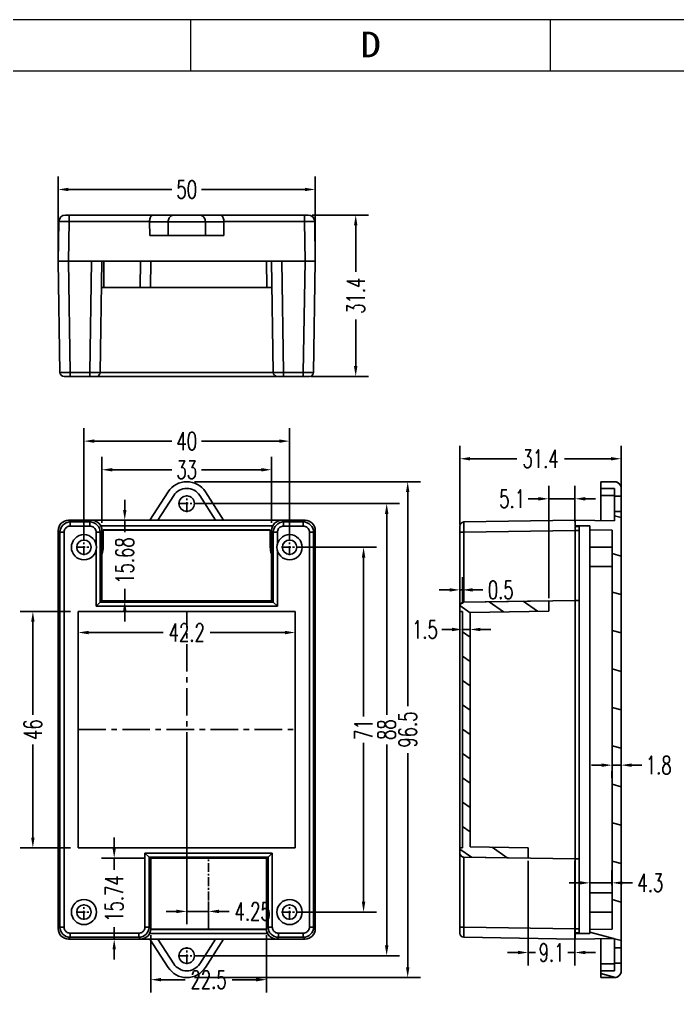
# Model space of a CAD drawing. Header units: millimetres. Extents: x 938 to 1358, y 428 to 725.
# Drawn here: x 1045 to 1173, y 535.8 to 725.2 of the extents above; entities that cross this region are included whole.
import ezdxf
from ezdxf.enums import TextEntityAlignment as Align

# ---------------------------------------------------------------- set-up
doc = ezdxf.new("R2010")
doc.units = ezdxf.units.MM
doc.linetypes.add('CENTER', pattern=[2, 1.25, -0.25, 0.25, -0.25])
doc.layers.add('1', color=7, linetype='Continuous')
doc.layers.add('dim', color=82, linetype='Continuous', lineweight=9)
doc.styles.add('romans', font='romans.shx', dxfattribs={"width": 0.67, "bigfont": 'fangsong.shx'})
doc.styles.add('TEXTSTYLE_0', font='txt', dxfattribs={"width": 0.8})
doc.dimstyles.new('MSTD', dxfattribs={"dimtxt": 3.5, "dimasz": 2, "dimexe": 2.5, "dimexo": 1.5, "dimgap": 1, "dimtad": 0, "dimdsep": 46, "dimtxsty": 'romans', "dimcen": 0, "dimclrd": 5, "dimclre": 5, "dimclrt": 3, "dimadec": 1, "dimazin": 0, "dimtfac": 0.5, "dimtmove": 0, "dimatfit": 3, "dimfxl": 1, "dimarcsym": 0})

# ---------------------------------------------------------------- blocks, each defined once
blk = doc.blocks.new('*D30')
at = {"color": 5, "lineweight": -2}
for p, q in [((1052.49, 679.63), (1052.49, 694.61)), ((1102.49, 679.63), (1102.49, 694.61)), ((1054.49, 692.11), (1074.6, 692.11)), ((1100.49, 692.11), (1080.39, 692.11))]:
    blk.add_line(p, q, dxfattribs=at)
at = {"color": 5}
for points in [[(1054.49, 692.44), (1054.49, 691.78), (1052.49, 692.11)], [(1100.49, 692.44), (1100.49, 691.78), (1102.49, 692.11)]]:
    blk.add_solid(points, dxfattribs=at)
at = {"layer": 'Defpoints', "color": 0}
for p in [(1102.49, 692.11), (1052.49, 678.13), (1102.49, 678.13)]:
    blk.add_point(p, dxfattribs=at)
at = {"color": 3, "insert": (1077.49, 692.11), "char_height": 3.5, "attachment_point": 5, "style": 'romans'}
blk.add_mtext('50', dxfattribs=at)
blk = doc.blocks.new('*D31')
at = {"color": 5, "lineweight": -2}
for p, q in [((1101.88, 687.13), (1112.86, 687.13)), ((1110.36, 685.13), (1110.36, 676.05)), ((1110.36, 657.73), (1110.36, 666.8)), ((1101.66, 655.73), (1112.86, 655.73))]:
    blk.add_line(p, q, dxfattribs=at)
at = {"color": 5}
for points in [[(1110.02, 685.13), (1110.69, 685.13), (1110.36, 687.13)], [(1110.02, 657.73), (1110.69, 657.73), (1110.36, 655.73)]]:
    blk.add_solid(points, dxfattribs=at)
at = {"layer": 'Defpoints', "color": 0}
for p in [(1100.38, 687.13), (1100.16, 655.73), (1110.36, 655.73)]:
    blk.add_point(p, dxfattribs=at)
at = {"color": 3, "insert": (1110.36, 671.43), "char_height": 3.5, "attachment_point": 5, "rotation": 90, "style": 'romans'}
blk.add_mtext('31.4', dxfattribs=at)
blk = doc.blocks.new('*D35')
at = {"color": 5, "lineweight": -2}
for p, q in [((1078.99, 630.98), (1118.88, 630.98)), ((1116.38, 628.98), (1116.38, 589.88)), ((1116.38, 544.98), (1116.38, 584.08)), ((1078.99, 542.98), (1118.88, 542.98))]:
    blk.add_line(p, q, dxfattribs=at)
at = {"color": 5}
for points in [[(1116.05, 628.98), (1116.72, 628.98), (1116.38, 630.98)], [(1116.05, 544.98), (1116.72, 544.98), (1116.38, 542.98)]]:
    blk.add_solid(points, dxfattribs=at)
at = {"layer": 'Defpoints', "color": 0}
for p in [(1077.49, 630.98), (1077.49, 542.98), (1116.38, 542.98)]:
    blk.add_point(p, dxfattribs=at)
at = {"color": 3, "insert": (1116.38, 586.98), "char_height": 3.5, "attachment_point": 5, "rotation": 90, "style": 'romans'}
blk.add_mtext('88', dxfattribs=at)
blk = doc.blocks.new('*D36')
at = {"color": 5, "lineweight": -2}
for p, q in [((1098.99, 622.48), (1114.39, 622.48)), ((1111.89, 620.48), (1111.89, 589.54)), ((1111.89, 553.48), (1111.89, 584.42)), ((1098.99, 551.48), (1114.39, 551.48))]:
    blk.add_line(p, q, dxfattribs=at)
at = {"color": 5}
for points in [[(1111.55, 620.48), (1112.22, 620.48), (1111.89, 622.48)], [(1111.55, 553.48), (1112.22, 553.48), (1111.89, 551.48)]]:
    blk.add_solid(points, dxfattribs=at)
at = {"layer": 'Defpoints', "color": 0}
for p in [(1097.49, 622.48), (1097.49, 551.48), (1111.89, 551.48)]:
    blk.add_point(p, dxfattribs=at)
at = {"color": 3, "insert": (1111.89, 586.98), "char_height": 3.5, "attachment_point": 5, "rotation": 90, "style": 'romans'}
blk.add_mtext('71', dxfattribs=at)
blk = doc.blocks.new('*D37')
at = {"color": 5, "lineweight": -2}
for p, q in [((1057.49, 623.98), (1057.49, 645.63)), ((1097.49, 623.98), (1097.49, 645.63)), ((1059.49, 643.13), (1074.6, 643.13)), ((1095.49, 643.13), (1080.39, 643.13))]:
    blk.add_line(p, q, dxfattribs=at)
at = {"color": 5}
for points in [[(1059.49, 643.46), (1059.49, 642.8), (1057.49, 643.13)], [(1095.49, 643.46), (1095.49, 642.8), (1097.49, 643.13)]]:
    blk.add_solid(points, dxfattribs=at)
at = {"layer": 'Defpoints', "color": 0}
for p in [(1097.49, 643.13), (1057.49, 622.48), (1097.49, 622.48)]:
    blk.add_point(p, dxfattribs=at)
at = {"color": 3, "insert": (1077.49, 643.13), "char_height": 3.5, "attachment_point": 5, "style": 'romans'}
blk.add_mtext('40', dxfattribs=at)
blk = doc.blocks.new('*D38')
at = {"color": 5, "lineweight": -2}
for p, q in [((1060.99, 627.23), (1060.99, 640.06)), ((1093.99, 627.23), (1093.99, 640.06)), ((1062.99, 637.56), (1074.6, 637.56)), ((1091.99, 637.56), (1080.39, 637.56))]:
    blk.add_line(p, q, dxfattribs=at)
at = {"color": 5}
for points in [[(1062.99, 637.89), (1062.99, 637.22), (1060.99, 637.56)], [(1091.99, 637.89), (1091.99, 637.22), (1093.99, 637.56)]]:
    blk.add_solid(points, dxfattribs=at)
at = {"layer": 'Defpoints', "color": 0}
for p in [(1093.99, 637.56), (1060.99, 625.73), (1093.99, 625.73)]:
    blk.add_point(p, dxfattribs=at)
at = {"color": 3, "insert": (1077.49, 637.56), "char_height": 3.5, "attachment_point": 5, "style": 'romans'}
blk.add_mtext('33', dxfattribs=at)
blk = doc.blocks.new('*D39')
at = {"color": 5, "lineweight": -2}
for p, q in [((1065.43, 629.73), (1065.43, 631.73)), ((1062.84, 627.73), (1067.93, 627.73)), ((1065.43, 627.73), (1065.43, 625.41)), ((1065.43, 612.05), (1065.43, 614.37)), ((1062.84, 612.05), (1067.93, 612.05)), ((1065.43, 610.05), (1065.43, 608.05))]:
    blk.add_line(p, q, dxfattribs=at)
at = {"color": 5}
for points in [[(1065.1, 629.73), (1065.77, 629.73), (1065.43, 627.73)], [(1065.1, 610.05), (1065.77, 610.05), (1065.43, 612.05)]]:
    blk.add_solid(points, dxfattribs=at)
at = {"layer": 'Defpoints', "color": 0}
for p in [(1061.34, 627.73), (1065.43, 627.73), (1061.34, 612.05)]:
    blk.add_point(p, dxfattribs=at)
at = {"color": 3, "insert": (1065.43, 619.89), "char_height": 3.5, "attachment_point": 5, "rotation": 90, "style": 'romans'}
blk.add_mtext('15.68', dxfattribs=at)
blk = doc.blocks.new('*D40')
at = {"color": 5, "lineweight": -2}
for p, q in [((1070.49, 547.01), (1070.49, 535.81)), ((1092.99, 547.01), (1092.99, 535.81)), ((1072.49, 538.31), (1077.17, 538.31)), ((1090.99, 538.31), (1086.32, 538.31))]:
    blk.add_line(p, q, dxfattribs=at)
at = {"color": 5}
for points in [[(1072.49, 538.65), (1072.49, 537.98), (1070.49, 538.31)], [(1090.99, 538.65), (1090.99, 537.98), (1092.99, 538.31)]]:
    blk.add_solid(points, dxfattribs=at)
at = {"layer": 'Defpoints', "color": 0}
for p in [(1070.49, 548.51), (1092.99, 548.51), (1092.99, 538.31)]:
    blk.add_point(p, dxfattribs=at)
at = {"color": 3, "insert": (1081.74, 538.31), "char_height": 3.5, "attachment_point": 5, "style": 'romans'}
blk.add_mtext('22.5', dxfattribs=at)
blk = doc.blocks.new('*D41')
at = {"color": 5, "lineweight": -2}
for p, q in [((1077.49, 585.48), (1077.49, 549.1)), ((1081.74, 553.53), (1081.74, 549.1)), ((1075.49, 551.6), (1073.49, 551.6)), ((1077.49, 551.6), (1081.74, 551.6)), ((1083.74, 551.6), (1085.74, 551.6))]:
    blk.add_line(p, q, dxfattribs=at)
at = {"color": 5}
for points in [[(1075.49, 551.94), (1075.49, 551.27), (1077.49, 551.6)], [(1083.74, 551.94), (1083.74, 551.27), (1081.74, 551.6)]]:
    blk.add_solid(points, dxfattribs=at)
at = {"layer": 'Defpoints', "color": 0}
for p in [(1077.49, 586.98), (1081.74, 555.03), (1081.74, 551.6)]:
    blk.add_point(p, dxfattribs=at)
at = {"color": 3, "insert": (1090.32, 551.6), "char_height": 3.5, "attachment_point": 5, "style": 'romans'}
blk.add_mtext('4.25', dxfattribs=at)
blk = doc.blocks.new('*D42')
at = {"color": 5, "lineweight": -2}
for p, q in [((1056.39, 608.48), (1056.39, 603.38)), ((1098.59, 608.48), (1098.59, 603.38)), ((1058.39, 605.88), (1072.92, 605.88)), ((1096.59, 605.88), (1082.07, 605.88))]:
    blk.add_line(p, q, dxfattribs=at)
at = {"color": 5}
for points in [[(1058.39, 606.21), (1058.39, 605.54), (1056.39, 605.88)], [(1096.59, 606.21), (1096.59, 605.54), (1098.59, 605.88)]]:
    blk.add_solid(points, dxfattribs=at)
at = {"layer": 'Defpoints', "color": 0}
for p in [(1056.39, 609.98), (1098.59, 609.98), (1098.59, 605.88)]:
    blk.add_point(p, dxfattribs=at)
at = {"color": 3, "insert": (1077.49, 605.88), "char_height": 3.5, "attachment_point": 5, "style": 'romans'}
blk.add_mtext('42.2', dxfattribs=at)
blk = doc.blocks.new('*D43')
at = {"color": 5, "lineweight": -2}
for p, q in [((1054.89, 609.98), (1045.06, 609.98)), ((1047.56, 607.98), (1047.56, 589.88)), ((1047.56, 565.98), (1047.56, 584.08)), ((1054.89, 563.98), (1045.06, 563.98))]:
    blk.add_line(p, q, dxfattribs=at)
at = {"color": 5}
for points in [[(1047.22, 607.98), (1047.89, 607.98), (1047.56, 609.98)], [(1047.22, 565.98), (1047.89, 565.98), (1047.56, 563.98)]]:
    blk.add_solid(points, dxfattribs=at)
at = {"layer": 'Defpoints', "color": 0}
for p in [(1056.39, 609.98), (1047.56, 563.98), (1056.39, 563.98)]:
    blk.add_point(p, dxfattribs=at)
at = {"color": 3, "insert": (1047.56, 586.98), "char_height": 3.5, "attachment_point": 5, "rotation": 90, "style": 'romans'}
blk.add_mtext('46', dxfattribs=at)
blk = doc.blocks.new('*D44')
at = {"color": 5, "lineweight": -2}
for p, q in [((1078.99, 635.23), (1122.97, 635.23)), ((1120.47, 633.23), (1120.47, 591.55)), ((1120.47, 540.73), (1120.47, 582.41)), ((1078.99, 538.73), (1122.97, 538.73))]:
    blk.add_line(p, q, dxfattribs=at)
at = {"color": 5}
for points in [[(1120.14, 633.23), (1120.8, 633.23), (1120.47, 635.23)], [(1120.14, 540.73), (1120.8, 540.73), (1120.47, 538.73)]]:
    blk.add_solid(points, dxfattribs=at)
at = {"layer": 'Defpoints', "color": 0}
for p in [(1077.49, 635.23), (1077.49, 538.73), (1120.47, 538.73)]:
    blk.add_point(p, dxfattribs=at)
at = {"color": 3, "insert": (1120.47, 586.98), "char_height": 3.5, "attachment_point": 5, "rotation": 90, "style": 'romans'}
blk.add_mtext('96.5', dxfattribs=at)
blk = doc.blocks.new('*D45')
at = {"color": 5, "lineweight": -2}
for p, q in [((1147.91, 612.55), (1147.91, 634.41)), ((1153.01, 627.52), (1153.01, 634.41)), ((1145.91, 631.91), (1143.91, 631.91)), ((1153.01, 631.91), (1147.91, 631.91)), ((1155.01, 631.91), (1157.01, 631.91))]:
    blk.add_line(p, q, dxfattribs=at)
at = {"color": 5}
for points in [[(1145.91, 632.24), (1145.91, 631.57), (1147.91, 631.91)], [(1155.01, 632.24), (1155.01, 631.57), (1153.01, 631.91)]]:
    blk.add_solid(points, dxfattribs=at)
at = {"layer": 'Defpoints', "color": 0}
for p in [(1153.01, 631.91), (1153.01, 626.02), (1147.91, 611.05)]:
    blk.add_point(p, dxfattribs=at)
at = {"color": 3, "insert": (1140.79, 631.91), "char_height": 3.5, "attachment_point": 5, "style": 'romans'}
blk.add_mtext('5.1', dxfattribs=at)
blk = doc.blocks.new('*D46')
at = {"color": 5, "lineweight": -2}
for p, q in [((1143.91, 561.47), (1143.91, 541.1)), ((1153.01, 561.47), (1153.01, 541.1)), ((1141.91, 543.6), (1139.91, 543.6)), ((1143.91, 543.6), (1145.34, 543.6)), ((1153.01, 543.6), (1151.59, 543.6)), ((1155.01, 543.6), (1157.01, 543.6))]:
    blk.add_line(p, q, dxfattribs=at)
at = {"color": 5}
for points in [[(1141.91, 543.94), (1141.91, 543.27), (1143.91, 543.6)], [(1155.01, 543.94), (1155.01, 543.27), (1153.01, 543.6)]]:
    blk.add_solid(points, dxfattribs=at)
at = {"layer": 'Defpoints', "color": 0}
for p in [(1143.91, 562.97), (1153.01, 562.97), (1153.01, 543.6)]:
    blk.add_point(p, dxfattribs=at)
at = {"color": 3, "insert": (1148.46, 543.6), "char_height": 3.5, "attachment_point": 5, "style": 'romans'}
blk.add_mtext('9.1', dxfattribs=at)
blk = doc.blocks.new('*D50')
at = {"color": 5, "lineweight": -2}
for p, q in [((1063.38, 563.97), (1063.38, 565.97)), ((1069.19, 561.97), (1060.88, 561.97)), ((1063.38, 561.97), (1063.38, 559.68)), ((1063.38, 546.23), (1063.38, 548.52)), ((1065.65, 546.23), (1060.88, 546.23)), ((1063.38, 544.23), (1063.38, 542.23))]:
    blk.add_line(p, q, dxfattribs=at)
at = {"color": 5}
for points in [[(1063.05, 563.97), (1063.71, 563.97), (1063.38, 561.97)], [(1063.05, 544.23), (1063.71, 544.23), (1063.38, 546.23)]]:
    blk.add_solid(points, dxfattribs=at)
at = {"layer": 'Defpoints', "color": 0}
for p in [(1070.69, 561.97), (1063.38, 546.23), (1067.15, 546.23)]:
    blk.add_point(p, dxfattribs=at)
at = {"color": 3, "insert": (1063.38, 554.1), "char_height": 3.5, "attachment_point": 5, "rotation": 90, "style": 'romans'}
blk.add_mtext('15.74', dxfattribs=at)
blk = doc.blocks.new('*D52')
at = {"color": 5, "lineweight": -2}
for p, q in [((1155.91, 556.73), (1155.91, 559.66)), ((1160.21, 556.73), (1160.21, 559.66)), ((1153.91, 557.16), (1151.91, 557.16)), ((1155.91, 557.16), (1160.21, 557.16)), ((1162.21, 557.16), (1164.21, 557.16))]:
    blk.add_line(p, q, dxfattribs=at)
at = {"color": 5}
for points in [[(1153.91, 557.49), (1153.91, 556.83), (1155.91, 557.16)], [(1162.21, 557.49), (1162.21, 556.83), (1160.21, 557.16)]]:
    blk.add_solid(points, dxfattribs=at)
at = {"layer": 'Defpoints', "color": 0}
for p in [(1160.21, 557.16), (1155.91, 555.23), (1160.21, 555.23)]:
    blk.add_point(p, dxfattribs=at)
at = {"color": 3, "insert": (1167.67, 557.16), "char_height": 3.5, "attachment_point": 5, "style": 'romans'}
blk.add_mtext('4.3', dxfattribs=at)
blk = doc.blocks.new('*D53')
at = {"color": 5, "lineweight": -2}
for p, q in [((1158.21, 580.07), (1156.21, 580.07)), ((1160.21, 580.07), (1162.01, 580.07)), ((1164.01, 580.07), (1166.01, 580.07)), ((1160.21, 578.9), (1160.21, 577.57)), ((1162.01, 578.9), (1162.01, 577.57))]:
    blk.add_line(p, q, dxfattribs=at)
at = {"color": 5}
for points in [[(1158.21, 580.4), (1158.21, 579.73), (1160.21, 580.07)], [(1164.01, 580.4), (1164.01, 579.73), (1162.01, 580.07)]]:
    blk.add_solid(points, dxfattribs=at)
at = {"layer": 'Defpoints', "color": 0}
for p in [(1160.21, 580.4), (1160.21, 580.07), (1162.01, 580.4)]:
    blk.add_point(p, dxfattribs=at)
at = {"color": 3, "insert": (1169.3, 580.07), "char_height": 3.5, "attachment_point": 5, "style": 'romans'}
blk.add_mtext('1.8', dxfattribs=at)
blk = doc.blocks.new('*D54')
at = {"color": 5, "lineweight": -2}
for p, q in [((1130.61, 611.48), (1130.61, 616.68)), ((1131.11, 611.48), (1131.11, 616.68)), ((1128.61, 614.18), (1126.61, 614.18)), ((1130.61, 614.18), (1131.11, 614.18)), ((1133.11, 614.18), (1135.11, 614.18))]:
    blk.add_line(p, q, dxfattribs=at)
at = {"color": 5}
for points in [[(1128.61, 614.51), (1128.61, 613.84), (1130.61, 614.18)], [(1133.11, 614.51), (1133.11, 613.84), (1131.11, 614.18)]]:
    blk.add_solid(points, dxfattribs=at)
at = {"layer": 'Defpoints', "color": 0}
for p in [(1131.11, 614.18), (1130.61, 609.98), (1131.11, 609.98)]:
    blk.add_point(p, dxfattribs=at)
at = {"color": 3, "insert": (1138.57, 614.18), "char_height": 3.5, "attachment_point": 5, "style": 'romans'}
blk.add_mtext('0.5', dxfattribs=at)
blk = doc.blocks.new('*D55')
at = {"color": 5, "lineweight": -2}
for p, q in [((1129.11, 606.47), (1127.11, 606.47)), ((1132.61, 606.47), (1131.11, 606.47)), ((1134.61, 606.47), (1136.61, 606.47)), ((1131.11, 605.35), (1131.11, 603.97)), ((1132.61, 605.35), (1132.61, 603.97))]:
    blk.add_line(p, q, dxfattribs=at)
at = {"color": 5}
for points in [[(1129.11, 606.81), (1129.11, 606.14), (1131.11, 606.47)], [(1134.61, 606.81), (1134.61, 606.14), (1132.61, 606.47)]]:
    blk.add_solid(points, dxfattribs=at)
at = {"layer": 'Defpoints', "color": 0}
for p in [(1131.11, 606.85), (1131.11, 606.47), (1132.61, 606.85)]:
    blk.add_point(p, dxfattribs=at)
at = {"color": 3, "insert": (1123.83, 606.47), "char_height": 3.5, "attachment_point": 5, "style": 'romans'}
blk.add_mtext('1.5', dxfattribs=at)
blk = doc.blocks.new('*D56')
at = {"color": 5, "lineweight": -2}
for p, q in [((1130.61, 626.89), (1130.61, 642.2)), ((1162.01, 626.89), (1162.01, 642.2)), ((1132.61, 639.7), (1141.69, 639.7)), ((1160.01, 639.7), (1150.94, 639.7))]:
    blk.add_line(p, q, dxfattribs=at)
at = {"color": 5}
for points in [[(1132.61, 640.03), (1132.61, 639.37), (1130.61, 639.7)], [(1160.01, 640.03), (1160.01, 639.37), (1162.01, 639.7)]]:
    blk.add_solid(points, dxfattribs=at)
at = {"layer": 'Defpoints', "color": 0}
for p in [(1162.01, 639.7), (1130.61, 625.39), (1162.01, 625.39)]:
    blk.add_point(p, dxfattribs=at)
at = {"color": 3, "insert": (1146.31, 639.7), "char_height": 3.5, "attachment_point": 5, "style": 'romans'}
blk.add_mtext('31.4', dxfattribs=at)
blk = doc.blocks.new('SUN_6HWZ35TKXU86YGHH1AY77V3D6FJ')
at = {"color": 7, "linetype": 'Continuous'}
for p, q in [((-420, 297), (0, 297)), ((-280, 287), (-280, 297)), ((-210, 287), (-210, 297)), ((-410, 287), (-10, 287))]:
    blk.add_line(p, q, dxfattribs=at)
at = {"color": 2, "linetype": 'Continuous', "style": 'TEXTSTYLE_0', "width": 1.2}
blk.add_text('D', height=5, dxfattribs=at).set_placement((-246.98, 289.63), (-242.98, 289.63), align=Align.FIT)

msp = doc.modelspace()

# ---------------------------------------------------------------- hatches: boundary and pattern name
at = {"linetype": 'Continuous'}
h = msp.add_hatch(dxfattribs=at)
h.set_pattern_fill('DEFAULT__1', color=2, scale=7.227341, angle=165, style=0, pattern_type=0)
h.set_pattern_definition([(165, (897.1706, 310.116), (-1.87057, -6.98108), [])])
edge = h.paths.add_edge_path()
edge.add_line((1155.914, 626.629), (1155.914, 625.886))
edge.add_line((1153.014, 626.629), (1155.914, 626.629))
edge.add_line((1153.014, 626.629), (1153.014, 627.729))
edge.add_line((1160.714, 627.614), (1153.014, 627.729))
edge.add_line((1160.714, 629.429), (1160.714, 627.614))
edge.add_line((1162.014, 629.429), (1160.714, 629.429))
edge.add_line((1162.014, 629.429), (1162.014, 544.529))
edge.add_line((1162.014, 544.529), (1160.714, 544.529))
edge.add_line((1160.714, 544.529), (1160.714, 546.345))
edge.add_line((1153.014, 546.229), (1160.714, 546.345))
edge.add_line((1153.014, 546.229), (1153.014, 547.329))
edge.add_line((1155.914, 547.329), (1153.014, 547.329))
edge.add_line((1155.914, 548.073), (1155.914, 547.329))
edge.add_line((1155.914, 548.073), (1160.214, 548.138))
edge.add_line((1160.214, 625.821), (1160.214, 548.138))
edge.add_line((1160.214, 625.821), (1155.914, 625.886))
edge = h.paths.add_edge_path()
edge.add_line((1162.014, 633.929), (1162.014, 632.429))
edge.add_line((1162.014, 632.429), (1160.714, 632.429))
edge.add_line((1160.714, 633.929), (1160.714, 632.429))
edge.add_line((1158.014, 633.929), (1160.714, 633.929))
edge.add_line((1158.014, 635.229), (1158.014, 633.929))
edge.add_line((1158.014, 635.229), (1160.714, 635.229))
edge.add_spline(control_points=[(1162.014, 633.929), (1162.014, 634.691), (1161.476, 635.229), (1160.714, 635.229)], knot_values=[0, 0, 0, 0, 1, 1, 1, 1], weights=[1, 0.8047379, 0.8047379, 1], degree=3, periodic=0)
edge = h.paths.add_edge_path()
edge.add_line((1162.014, 541.529), (1162.014, 540.029))
edge.add_spline(control_points=[(1162.014, 540.029), (1162.014, 539.268), (1161.476, 538.729), (1160.714, 538.729)], knot_values=[0, 0, 0, 0, 1, 1, 1, 1], weights=[1, 0.8047379, 0.8047379, 1], degree=3, periodic=0)
edge.add_line((1158.014, 538.729), (1160.714, 538.729))
edge.add_line((1158.014, 538.729), (1158.014, 540.029))
edge.add_line((1158.014, 540.029), (1160.714, 540.029))
edge.add_line((1160.714, 540.029), (1160.714, 541.529))
edge.add_line((1162.014, 541.529), (1160.714, 541.529))
h = msp.add_hatch(dxfattribs=at)
h.set_pattern_fill('A', color=2, scale=3.882329, angle=325, style=0, pattern_type=0)
h.set_pattern_definition([(325, (897.1706, 310.1157), (2.226813, 3.180218), [])])
edge = h.paths.add_edge_path()
edge.add_spline(control_points=[(1131.402, 611.792), (1130.939, 611.784), (1130.614, 611.455), (1130.614, 610.992)], knot_values=[0, 0, 0, 0, 1, 1, 1, 1], weights=[1, 0.808406, 0.808406, 1], degree=3, periodic=0)
edge.add_line((1131.402, 611.792), (1147.914, 612.05))
edge.add_line((1147.914, 612.05), (1147.914, 610.049))
edge.add_line((1132.614, 609.81), (1147.914, 610.049))
edge.add_line((1132.614, 609.81), (1132.614, 564.148))
edge.add_line((1143.914, 563.972), (1132.614, 564.148))
edge.add_line((1143.914, 563.972), (1143.914, 561.972))
edge.add_line((1143.914, 561.972), (1131.402, 562.167))
edge.add_spline(control_points=[(1131.402, 562.167), (1130.939, 562.174), (1130.614, 562.504), (1130.614, 562.967)], knot_values=[0, 0, 0, 0, 1, 1, 1, 1], weights=[1, 0.808406, 0.808406, 1], degree=3, periodic=0)
edge.add_line((1130.614, 563.979), (1130.614, 562.967))
edge.add_line((1131.114, 563.979), (1130.614, 563.979))
edge.add_line((1131.114, 563.979), (1131.114, 609.979))
edge.add_line((1130.614, 609.979), (1131.114, 609.979))
edge.add_line((1130.614, 610.992), (1130.614, 609.979))

# ---------------------------------------------------------------- linework, layer by layer
at = {"color": 7, "linetype": 'Continuous'}
for p, q in [((1158.014, 635.229), (1158.014, 633.929)), ((1158.014, 635.229), (1160.714, 635.229)), ((1158.014, 633.929), (1160.714, 633.929)), ((1160.714, 633.929), (1160.714, 632.429)), ((1162.014, 633.929), (1162.014, 632.429)), ((1162.014, 632.429), (1160.714, 632.429)), ((1160.714, 629.429), (1160.714, 627.614)), ((1162.014, 629.429), (1160.714, 629.429)), ((1162.014, 629.429), (1162.014, 544.529)), ((1153.014, 626.629), (1153.014, 627.729)), ((1160.714, 627.614), (1153.014, 627.729)), ((1153.014, 626.629), (1155.914, 626.629)), ((1155.914, 626.629), (1155.914, 625.886)), ((1160.214, 625.821), (1155.914, 625.886)), ((1160.214, 625.821), (1160.214, 548.138)), ((1131.402, 611.792), (1147.914, 612.05)), ((1147.914, 612.05), (1147.914, 610.049)), ((1130.614, 610.992), (1130.614, 609.979)), ((1130.614, 609.979), (1131.114, 609.979)), ((1131.114, 563.979), (1131.114, 609.979)), ((1132.614, 609.81), (1147.914, 610.049)), ((1132.614, 609.81), (1132.614, 564.148)), ((1130.614, 563.979), (1130.614, 562.967)), ((1131.114, 563.979), (1130.614, 563.979)), ((1143.914, 563.972), (1132.614, 564.148)), ((1143.914, 563.972), (1143.914, 561.972)), ((1143.914, 561.972), (1131.402, 562.167)), ((1153.014, 546.229), (1153.014, 547.329)), ((1155.914, 547.329), (1153.014, 547.329)), ((1155.914, 548.073), (1160.214, 548.138)), ((1155.914, 548.073), (1155.914, 547.329)), ((1153.014, 546.229), (1160.714, 546.345)), ((1160.714, 544.529), (1160.714, 546.345)), ((1162.014, 544.529), (1160.714, 544.529)), ((1158.014, 538.729), (1158.014, 540.029)), ((1158.014, 540.029), (1160.714, 540.029)), ((1160.714, 540.029), (1160.714, 541.529)), ((1162.014, 541.529), (1160.714, 541.529)), ((1162.014, 541.529), (1162.014, 540.029)), ((1158.014, 538.729), (1160.714, 538.729))]:
    msp.add_line(p, q, dxfattribs=at)
for points, start_tangent, end_tangent in [([(1162.014, 633.929), (1162.014, 633.958), (1162.013, 633.987), (1162.011, 634.017), (1162.009, 634.046), (1162.006, 634.076), (1162.002, 634.106), (1161.998, 634.136), (1161.992, 634.166), (1161.987, 634.196), (1161.98, 634.226), (1161.972, 634.257), (1161.964, 634.287), (1161.955, 634.317), (1161.945, 634.348), (1161.934, 634.378), (1161.923, 634.408), (1161.911, 634.438), (1161.898, 634.468), (1161.884, 634.497), (1161.869, 634.526), (1161.853, 634.556), (1161.837, 634.584), (1161.82, 634.613), (1161.802, 634.641), (1161.784, 634.668), (1161.764, 634.696), (1161.744, 634.722), (1161.723, 634.749), (1161.702, 634.775), (1161.68, 634.8), (1161.657, 634.825), (1161.633, 634.849), (1161.609, 634.872), (1161.585, 634.895), (1161.559, 634.917), (1161.534, 634.939), (1161.507, 634.959), (1161.48, 634.98), (1161.453, 634.999), (1161.426, 635.017), (1161.397, 635.035), (1161.369, 635.052), (1161.34, 635.069), (1161.311, 635.084), (1161.282, 635.099), (1161.252, 635.113), (1161.223, 635.126), (1161.193, 635.138), (1161.163, 635.15), (1161.132, 635.16), (1161.102, 635.17), (1161.072, 635.179), (1161.042, 635.187), (1161.011, 635.195), (1160.981, 635.202), (1160.951, 635.208), (1160.921, 635.213), (1160.891, 635.217), (1160.861, 635.221), (1160.831, 635.224), (1160.801, 635.226), (1160.772, 635.228), (1160.743, 635.229), (1160.714, 635.229)], (0, 1), (-1, 0)), ([(1131.402, 611.792), (1131.384, 611.791), (1131.366, 611.79), (1131.348, 611.789), (1131.33, 611.787), (1131.312, 611.785), (1131.294, 611.783), (1131.276, 611.78), (1131.258, 611.776), (1131.239, 611.772), (1131.221, 611.768), (1131.202, 611.763), (1131.184, 611.758), (1131.166, 611.752), (1131.147, 611.746), (1131.129, 611.739), (1131.111, 611.732), (1131.093, 611.724), (1131.074, 611.716), (1131.057, 611.707), (1131.039, 611.698), (1131.021, 611.689), (1131.004, 611.679), (1130.987, 611.668), (1130.97, 611.657), (1130.953, 611.645), (1130.936, 611.634), (1130.92, 611.621), (1130.904, 611.608), (1130.889, 611.595), (1130.874, 611.581), (1130.859, 611.567), (1130.844, 611.553), (1130.83, 611.538), (1130.816, 611.523), (1130.803, 611.508), (1130.79, 611.492), (1130.777, 611.476), (1130.765, 611.459), (1130.753, 611.443), (1130.742, 611.426), (1130.731, 611.409), (1130.721, 611.391), (1130.711, 611.374), (1130.702, 611.356), (1130.693, 611.338), (1130.685, 611.32), (1130.677, 611.302), (1130.669, 611.284), (1130.662, 611.265), (1130.656, 611.247), (1130.65, 611.229), (1130.645, 611.21), (1130.64, 611.192), (1130.635, 611.173), (1130.631, 611.155), (1130.627, 611.136), (1130.624, 611.118), (1130.621, 611.099), (1130.619, 611.081), (1130.617, 611.063), (1130.616, 611.045), (1130.615, 611.027), (1130.614, 611.009), (1130.614, 610.992)], (-0.999878, -0.0156231), (0, -1)), ([(1131.402, 562.167), (1131.384, 562.168), (1131.366, 562.168), (1131.348, 562.17), (1131.33, 562.171), (1131.312, 562.173), (1131.294, 562.176), (1131.276, 562.179), (1131.258, 562.182), (1131.239, 562.186), (1131.221, 562.191), (1131.202, 562.196), (1131.184, 562.201), (1131.166, 562.207), (1131.147, 562.213), (1131.129, 562.22), (1131.111, 562.227), (1131.093, 562.234), (1131.074, 562.243), (1131.057, 562.251), (1131.039, 562.26), (1131.021, 562.27), (1131.004, 562.28), (1130.987, 562.291), (1130.97, 562.302), (1130.953, 562.313), (1130.936, 562.325), (1130.92, 562.338), (1130.904, 562.35), (1130.889, 562.364), (1130.874, 562.377), (1130.859, 562.391), (1130.844, 562.406), (1130.83, 562.421), (1130.816, 562.436), (1130.803, 562.451), (1130.79, 562.467), (1130.777, 562.483), (1130.765, 562.499), (1130.753, 562.516), (1130.742, 562.533), (1130.731, 562.55), (1130.721, 562.567), (1130.711, 562.585), (1130.702, 562.603), (1130.693, 562.621), (1130.685, 562.639), (1130.677, 562.657), (1130.669, 562.675), (1130.662, 562.693), (1130.656, 562.712), (1130.65, 562.73), (1130.645, 562.749), (1130.64, 562.767), (1130.635, 562.786), (1130.631, 562.804), (1130.627, 562.823), (1130.624, 562.841), (1130.621, 562.859), (1130.619, 562.878), (1130.617, 562.896), (1130.616, 562.914), (1130.615, 562.932), (1130.614, 562.949), (1130.614, 562.967)], (-0.999878, 0.0156231), (0, 1)), ([(1162.014, 540.029), (1162.014, 540.001), (1162.013, 539.971), (1162.011, 539.942), (1162.009, 539.913), (1162.006, 539.883), (1162.002, 539.853), (1161.998, 539.823), (1161.992, 539.793), (1161.987, 539.763), (1161.98, 539.732), (1161.972, 539.702), (1161.964, 539.672), (1161.955, 539.641), (1161.945, 539.611), (1161.934, 539.581), (1161.923, 539.551), (1161.911, 539.521), (1161.898, 539.491), (1161.884, 539.462), (1161.869, 539.432), (1161.853, 539.403), (1161.837, 539.374), (1161.82, 539.346), (1161.802, 539.318), (1161.784, 539.29), (1161.764, 539.263), (1161.744, 539.236), (1161.723, 539.21), (1161.702, 539.184), (1161.68, 539.159), (1161.657, 539.134), (1161.633, 539.11), (1161.609, 539.087), (1161.585, 539.064), (1161.559, 539.042), (1161.534, 539.02), (1161.507, 538.999), (1161.48, 538.979), (1161.453, 538.96), (1161.426, 538.941), (1161.397, 538.923), (1161.369, 538.906), (1161.34, 538.89), (1161.311, 538.875), (1161.282, 538.86), (1161.252, 538.846), (1161.223, 538.833), (1161.193, 538.821), (1161.163, 538.809), (1161.132, 538.799), (1161.102, 538.789), (1161.072, 538.78), (1161.042, 538.771), (1161.011, 538.764), (1160.981, 538.757), (1160.951, 538.751), (1160.921, 538.746), (1160.891, 538.741), (1160.861, 538.738), (1160.831, 538.735), (1160.801, 538.732), (1160.772, 538.731), (1160.743, 538.73), (1160.714, 538.729)], (0, -1), (-1, 0))]:
    msp.add_spline(points, degree=3, dxfattribs=dict(at, start_tangent=start_tangent, end_tangent=end_tangent))
at = {"layer": '1', "color": 7, "linetype": 'Continuous'}
for p, q in [((1052.611, 685.845), (1052.495, 678.126)), ((1101.079, 687.126), (1053.911, 687.126)), ((1054.61, 685.845), (1054.495, 678.126)), ((1054.61, 685.845), (1054.61, 687.126)), ((1054.61, 685.845), (1070.255, 685.845)), ((1070.255, 685.826), (1070.255, 685.845)), ((1070.255, 685.826), (1070.281, 683.126)), ((1070.255, 685.826), (1084.735, 685.826)), ((1073.877, 685.826), (1073.877, 683.126)), ((1081.113, 683.126), (1081.113, 685.826)), ((1084.709, 683.126), (1084.735, 685.826)), ((1084.735, 685.845), (1084.735, 685.826)), ((1084.735, 685.845), (1100.379, 685.845)), ((1100.379, 687.126), (1100.379, 685.845)), ((1100.495, 678.126), (1100.379, 685.845)), ((1102.379, 685.845), (1102.495, 678.126)), ((1084.709, 683.126), (1070.281, 683.126)), ((1052.495, 678.126), (1052.833, 656.513)), ((1102.495, 678.126), (1052.495, 678.126)), ((1054.495, 678.126), (1054.832, 656.513)), ((1058.657, 656.513), (1058.995, 678.126)), ((1060.995, 678.126), (1060.657, 656.513)), ((1061.395, 678.126), (1061.395, 673.026)), ((1068.495, 678.126), (1068.415, 673.026)), ((1070.495, 678.126), (1070.415, 673.026)), ((1092.995, 678.126), (1093.075, 673.026)), ((1094.333, 656.513), (1093.995, 678.126)), ((1095.995, 678.126), (1096.332, 656.513)), ((1100.157, 656.513), (1100.495, 678.126)), ((1102.495, 678.126), (1102.157, 656.513)), ((1060.915, 673.026), (1094.075, 673.026)), ((1053.632, 655.726), (1059.857, 655.726)), ((1054.832, 655.726), (1054.832, 656.513)), ((1058.657, 656.513), (1054.832, 656.513)), ((1058.657, 656.513), (1058.657, 655.726)), ((1059.945, 655.726), (1095.045, 655.726)), ((1094.333, 656.513), (1060.657, 656.513)), ((1095.132, 655.726), (1101.357, 655.726)), ((1100.157, 656.513), (1096.332, 656.513)), ((1096.332, 655.726), (1096.332, 656.513)), ((1100.157, 656.513), (1100.157, 655.726)), ((1158.014, 627.654), (1158.014, 635.229)), ((1158.014, 635.229), (1160.714, 635.229)), ((1073.877, 633.253), (1070.329, 627.729)), ((1071.874, 627.729), (1074.971, 632.551)), ((1080.019, 632.551), (1083.116, 627.729)), ((1084.661, 627.729), (1081.113, 633.253)), ((1158.014, 633.929), (1160.714, 633.929)), ((1158.014, 632.551), (1160.714, 632.551)), ((1160.714, 633.929), (1160.714, 627.614)), ((1162.014, 540.029), (1162.014, 633.929)), ((1162.014, 632.429), (1160.714, 632.429)), ((1162.014, 629.429), (1160.714, 629.429)), ((1054.495, 627.729), (1054.832, 627.392)), ((1100.495, 627.729), (1054.495, 627.729)), ((1054.832, 626.592), (1054.832, 627.392)), ((1058.657, 627.392), (1054.832, 627.392)), ((1058.657, 627.392), (1058.995, 627.729)), ((1058.657, 627.392), (1058.657, 626.592)), ((1095.995, 627.729), (1096.332, 627.392)), ((1096.332, 626.592), (1096.332, 627.392)), ((1100.157, 627.392), (1096.332, 627.392)), ((1100.157, 627.392), (1100.495, 627.729)), ((1100.157, 627.392), (1100.157, 626.592)), ((1131.402, 627.392), (1153.014, 627.729)), ((1153.014, 546.229), (1153.014, 627.729)), ((1160.714, 627.614), (1153.014, 627.729)), ((1052.495, 625.73), (1052.495, 548.229)), ((1052.833, 625.392), (1052.495, 625.73)), ((1052.833, 625.392), (1052.833, 548.567)), ((1052.833, 625.392), (1053.632, 625.392)), ((1053.632, 548.567), (1053.632, 625.392)), ((1054.832, 626.592), (1058.657, 626.592)), ((1059.857, 625.392), (1059.857, 623.129)), ((1059.857, 625.392), (1060.657, 625.392)), ((1060.995, 625.73), (1060.657, 625.392)), ((1060.657, 611.792), (1060.657, 625.392)), ((1060.768, 626.629), (1094.221, 626.629)), ((1060.995, 625.73), (1060.995, 612.129)), ((1061.245, 622.479), (1061.245, 625.886)), ((1061.245, 625.886), (1093.745, 625.886)), ((1093.745, 625.821), (1061.245, 625.821)), ((1093.745, 622.479), (1093.745, 625.886)), ((1093.995, 612.129), (1093.995, 625.73)), ((1094.333, 625.392), (1093.995, 625.73)), ((1094.333, 625.392), (1094.333, 611.792)), ((1094.333, 625.392), (1095.132, 625.392)), ((1095.132, 623.129), (1095.132, 625.392)), ((1096.332, 626.592), (1100.157, 626.592)), ((1101.357, 625.392), (1101.357, 548.567)), ((1101.357, 625.392), (1102.157, 625.392)), ((1102.495, 625.73), (1102.157, 625.392)), ((1102.157, 548.567), (1102.157, 625.392)), ((1102.495, 548.229), (1102.495, 625.73)), ((1130.614, 626.592), (1130.614, 623.129)), ((1130.614, 625.392), (1131.402, 625.392)), ((1153.014, 625.73), (1131.402, 625.392)), ((1131.402, 611.792), (1131.402, 625.392)), ((1153.014, 626.629), (1155.914, 626.629)), ((1153.814, 626.529), (1153.014, 626.529)), ((1153.014, 625.73), (1153.814, 625.73)), ((1153.814, 626.529), (1153.814, 547.429)), ((1155.914, 547.329), (1155.914, 626.629)), ((1160.214, 625.821), (1155.914, 625.886)), ((1160.214, 625.821), (1160.214, 548.138)), ((1059.857, 621.83), (1059.857, 610.992)), ((1095.132, 610.992), (1095.132, 621.83)), ((1130.614, 547.367), (1130.614, 621.83)), ((1160.214, 622.479), (1155.914, 622.479)), ((1160.214, 618.729), (1155.914, 618.729)), ((1060.657, 611.792), (1059.857, 610.992)), ((1060.657, 611.792), (1060.995, 612.129)), ((1094.333, 611.792), (1060.657, 611.792)), ((1060.915, 612.05), (1094.075, 612.05)), ((1094.333, 611.792), (1093.995, 612.129)), ((1094.333, 611.792), (1095.132, 610.992)), ((1131.402, 611.792), (1153.014, 612.129)), ((1147.914, 612.05), (1147.914, 610.049)), ((1153.014, 612.129), (1153.814, 612.129)), ((1056.395, 563.979), (1056.395, 609.979)), ((1056.395, 609.979), (1098.595, 609.979)), ((1059.857, 610.992), (1095.132, 610.992)), ((1098.595, 609.979), (1098.595, 563.979)), ((1130.614, 609.979), (1131.114, 609.979)), ((1131.114, 563.979), (1131.114, 609.979)), ((1132.614, 609.81), (1147.914, 610.049)), ((1132.614, 609.81), (1132.614, 564.148)), ((1098.595, 563.979), (1056.395, 563.979)), ((1094.132, 562.967), (1069.357, 562.967)), ((1069.357, 562.967), (1069.357, 548.567)), ((1070.157, 562.167), (1069.357, 562.967)), ((1093.333, 562.167), (1094.132, 562.967)), ((1094.132, 548.567), (1094.132, 562.967)), ((1131.114, 563.979), (1130.614, 563.979)), ((1143.914, 563.972), (1132.614, 564.148)), ((1143.914, 563.972), (1143.914, 561.972)), ((1070.157, 562.167), (1093.333, 562.167)), ((1070.495, 561.829), (1070.157, 562.167)), ((1070.157, 548.567), (1070.157, 562.167)), ((1093.137, 561.972), (1070.353, 561.972)), ((1070.495, 561.829), (1070.495, 548.229)), ((1092.995, 561.829), (1093.333, 562.167)), ((1092.995, 548.229), (1092.995, 561.829)), ((1093.333, 562.167), (1093.333, 548.567)), ((1153.014, 561.829), (1131.402, 562.167)), ((1131.402, 548.567), (1131.402, 562.167)), ((1153.014, 561.829), (1153.814, 561.829)), ((1160.214, 555.229), (1155.914, 555.229)), ((1155.914, 551.479), (1160.214, 551.479)), ((1052.495, 548.229), (1052.833, 548.567)), ((1053.632, 548.567), (1052.833, 548.567)), ((1068.157, 547.367), (1054.832, 547.367)), ((1054.832, 546.567), (1054.832, 547.367)), ((1068.157, 547.367), (1068.157, 546.567)), ((1070.157, 548.567), (1069.357, 548.567)), ((1070.157, 548.567), (1070.495, 548.229)), ((1093.221, 547.329), (1070.268, 547.329)), ((1093.015, 548.073), (1070.474, 548.073)), ((1070.495, 548.138), (1092.995, 548.138)), ((1092.995, 548.229), (1093.333, 548.567)), ((1094.132, 548.567), (1093.333, 548.567)), ((1100.157, 547.367), (1095.332, 547.367)), ((1095.332, 546.567), (1095.332, 547.367)), ((1100.157, 547.367), (1100.157, 546.567)), ((1102.157, 548.567), (1101.357, 548.567)), ((1102.157, 548.567), (1102.495, 548.229)), ((1131.402, 548.567), (1130.614, 548.567)), ((1131.402, 548.567), (1153.014, 548.229)), ((1153.814, 548.229), (1153.014, 548.229)), ((1153.814, 547.429), (1153.014, 547.429)), ((1155.914, 547.329), (1153.014, 547.329)), ((1155.914, 548.073), (1160.214, 548.138)), ((1054.832, 546.567), (1054.495, 546.229)), ((1054.495, 546.229), (1100.495, 546.229)), ((1054.832, 546.567), (1068.157, 546.567)), ((1068.495, 546.229), (1068.157, 546.567)), ((1070.329, 546.229), (1073.877, 540.706)), ((1074.971, 541.408), (1071.874, 546.229)), ((1083.116, 546.229), (1080.019, 541.408)), ((1081.113, 540.706), (1084.661, 546.229)), ((1095.332, 546.567), (1094.995, 546.229)), ((1095.332, 546.567), (1100.157, 546.567)), ((1100.495, 546.229), (1100.157, 546.567)), ((1153.014, 546.229), (1131.402, 546.567)), ((1153.014, 546.229), (1160.714, 546.345)), ((1158.014, 538.729), (1158.014, 546.304)), ((1160.714, 540.029), (1160.714, 546.345)), ((1162.014, 544.529), (1160.714, 544.529)), ((1160.714, 541.408), (1158.014, 541.408)), ((1158.014, 540.029), (1160.714, 540.029)), ((1162.014, 541.529), (1160.714, 541.529)), ((1158.014, 538.729), (1160.714, 538.729))]:
    msp.add_line(p, q, dxfattribs=at)
at = {"layer": '1', "color": 1, "linetype": 'CENTER', "ltscale": 1.524}
for p, q in [((1077.495, 629.329), (1077.495, 632.629)), ((1075.845, 630.979), (1079.145, 630.979)), ((1077.495, 541.329), (1077.495, 544.629)), ((1075.845, 542.979), (1079.145, 542.979))]:
    msp.add_line(p, q, dxfattribs=at)
at = {"layer": '1', "color": 1, "linetype": 'CENTER', "ltscale": 1.4224}
for p, q in [((1057.495, 620.939), (1057.495, 624.019)), ((1097.495, 620.939), (1097.495, 624.019)), ((1055.955, 622.479), (1059.035, 622.479)), ((1095.955, 622.479), (1099.035, 622.479)), ((1057.495, 549.939), (1057.495, 553.019)), ((1097.495, 549.939), (1097.495, 553.019)), ((1055.955, 551.479), (1059.035, 551.479)), ((1095.955, 551.479), (1099.035, 551.479))]:
    msp.add_line(p, q, dxfattribs=at)
at = {"layer": '1', "color": 1, "linetype": 'CENTER', "ltscale": 4.28752}
for p, q in [((1077.495, 563.979), (1077.495, 609.979)), ((1056.395, 586.979), (1098.595, 586.979))]:
    msp.add_line(p, q, dxfattribs=at)
at = {"layer": '1', "color": 1, "linetype": 'CENTER', "ltscale": 1.381785}
msp.add_line((1081.745, 548.229), (1081.745, 561.829), dxfattribs=at)
at = {"layer": '1', "color": 7, "linetype": 'Continuous'}
for centre, radius in [((1077.495, 630.979), 1.5), ((1057.495, 622.479), 2.45), ((1057.495, 622.479), 1.4), ((1097.495, 622.479), 2.45), ((1097.495, 622.479), 1.4), ((1057.495, 551.479), 2.45), ((1097.495, 551.479), 2.45), ((1057.495, 551.479), 1.4), ((1097.495, 551.479), 1.4), ((1077.495, 542.979), 1.5)]:
    msp.add_circle(centre, radius, dxfattribs=at)
for centre, radius, start, end in [((1053.911, 685.826), 1.3, 90, 179.14063), ((1101.079, 685.826), 1.3, 0.85937, 90), ((1053.632, 656.526), 0.8, 180.89517, 270), ((1059.857, 656.526), 0.8, 270, 359.10483), ((1095.132, 656.526), 0.8, 180.89517, 270), ((1101.357, 656.526), 0.8, 270, 359.10483), ((1077.495, 630.929), 4.3, 32.713, 147.287), ((1160.714, 633.929), 1.3, 0, 90), ((1077.495, 630.929), 3, 32.713, 147.287), ((1054.833, 625.392), 2, 90.00501, 179.99499), ((1058.657, 625.392), 2, 0.00501, 89.99499), ((1096.333, 625.392), 2, 90.00501, 179.99499), ((1100.157, 625.392), 2, 0.00501, 89.99499), ((1131.414, 626.592), 0.8, 90.89517, 180), ((1057.495, 622.479), 3.75, 339.90561, 0), ((1097.495, 622.479), 3.75, 180, 200.09439), ((1131.414, 610.992), 0.8, 90.89517, 180), ((1131.414, 562.967), 0.8, 180, 269.10483), ((1054.833, 548.567), 2, 180.00501, 269.99499), ((1068.157, 548.567), 2, 270.00501, 359.99499), ((1095.333, 548.567), 2, 180.00501, 269.99499), ((1100.157, 548.567), 2, 270.00501, 359.99499), ((1131.414, 547.367), 0.8, 180, 269.10483), ((1077.495, 543.029), 4.3, 212.713, 327.287), ((1077.495, 543.029), 3, 212.713, 327.287), ((1160.714, 540.029), 1.3, 270, 0)]:
    msp.add_arc(centre, radius, start, end, dxfattribs=at)
for centre, major_axis, ratio, start_param, end_param in [((1054.495, 625.729), (1.415, -1.415), 0.9997751, 2.356307, 3.9268783), ((1054.495, 625.729), (-1.415, 1.415), 0.9997559, 5.4979092, 7.0684614), ((1058.995, 625.729), (-1.415, -1.415), 0.9997559, 8.6395018, 10.2100541), ((1095.995, 625.729), (1.415, -1.415), 0.9997559, 8.6395018, 10.2100541), ((1100.495, 625.729), (1.415, 1.415), 0.9997751, 5.4978996, 7.068471), ((1100.495, 625.729), (-1.415, -1.415), 0.9997559, 8.6395018, 10.2100541), ((1054.495, 548.23), (1.415, 1.415), 0.9997751, 2.356307, 3.1415918), ((1054.495, 548.23), (-1.415, -1.415), 0.9997559, 5.4979092, 7.0684614), ((1068.495, 548.23), (1.415, -1.415), 0.9997559, 5.4979092, 7.0684614), ((1094.995, 548.23), (-1.415, -1.415), 0.9997559, 5.4979092, 7.0684614), ((1100.495, 548.23), (-1.415, 1.415), 0.9997751, 2.356307, 3.9268783), ((1100.495, 548.23), (-1.415, 1.415), 0.9997559, 8.6395018, 10.2100541)]:
    msp.add_ellipse(centre, major_axis=major_axis, ratio=ratio, start_param=start_param, end_param=end_param, dxfattribs=at)
for points, start_tangent, end_tangent in [([(1054.61, 685.845), (1054.093, 685.85), (1053.611, 685.852), (1053.196, 685.853), (1052.879, 685.852), (1052.679, 685.85), (1052.611, 685.845)], (-0.9999534, 0.0096536), (-0.0149983, -0.9998875)), ([(1070.255, 685.845), (1070.288, 686.221), (1070.383, 686.571), (1070.533, 686.858), (1070.731, 687.053), (1070.965, 687.126)], (0.0081957, 0.9999664), (1, 0)), ([(1074.971, 687.126), (1074.633, 687.062), (1074.328, 686.877), (1074.086, 686.59), (1073.93, 686.227), (1073.877, 685.826)], (-1, 0), (0, -1)), ([(1081.113, 685.826), (1081.059, 686.227), (1080.904, 686.59), (1080.662, 686.877), (1080.357, 687.062), (1080.019, 687.126)], (0, 1), (-1, 0)), ([(1084.025, 687.126), (1084.255, 687.056), (1084.455, 686.86), (1084.608, 686.568), (1084.703, 686.212), (1084.735, 685.845)], (1, 0), (0.0081928, -0.9999664)), ([(1102.379, 685.845), (1102.311, 685.85), (1102.111, 685.852), (1101.793, 685.853), (1101.379, 685.852), (1100.897, 685.85), (1100.379, 685.845)], (-0.0149983, 0.9998875), (-0.9999534, -0.0096536)), ([(1052.833, 656.513), (1052.901, 656.51), (1053.101, 656.509), (1053.418, 656.508), (1053.832, 656.509), (1054.315, 656.51), (1054.832, 656.513)], (0.0156231, -0.999878), (0.9999815, 0.0060814)), ([(1058.657, 656.513), (1059.175, 656.51), (1059.657, 656.509), (1060.071, 656.508), (1060.389, 656.509), (1060.589, 656.51), (1060.657, 656.513)], (0.9999815, -0.0060814), (0.0156231, 0.999878)), ([(1094.333, 656.513), (1094.401, 656.51), (1094.601, 656.509), (1094.918, 656.508), (1095.332, 656.509), (1095.815, 656.51), (1096.332, 656.513)], (0.0156231, -0.999878), (0.9999815, 0.0060814)), ([(1100.157, 656.513), (1100.675, 656.51), (1101.157, 656.509), (1101.571, 656.508), (1101.889, 656.509), (1102.089, 656.51), (1102.157, 656.513)], (0.9999815, -0.0060814), (0.0156231, 0.999878)), ([(1131.402, 627.392), (1131.399, 627.324), (1131.397, 627.124), (1131.397, 626.806), (1131.397, 626.392), (1131.399, 625.909), (1131.402, 625.392)], (-0.999878, -0.0156231), (0.0060814, -0.9999815)), ([(1053.632, 625.392), (1053.673, 625.702), (1053.793, 625.992), (1053.984, 626.24)], (0.0042521, 0.999991), (0.7039941, 0.7102058)), ([(1053.984, 626.24), (1054.232, 626.431), (1054.522, 626.551), (1054.832, 626.592)], (0.7102058, 0.7039941), (0.999991, 0.0042521)), ([(1058.657, 626.592), (1059.029, 626.533), (1059.363, 626.362), (1059.628, 626.097), (1059.798, 625.763), (1059.857, 625.392)], (0.999968, -0.0079994), (0.0079933, -0.9999681)), ([(1095.132, 625.392), (1095.191, 625.763), (1095.362, 626.097), (1095.627, 626.362), (1095.961, 626.533), (1096.332, 626.592)], (0.0079994, 0.999968), (0.9999681, 0.0079933)), ([(1100.157, 626.592), (1100.529, 626.533), (1100.863, 626.362), (1101.128, 626.097), (1101.298, 625.763), (1101.357, 625.392)], (0.999968, -0.0079994), (0.0079933, -0.9999681)), ([(1130.614, 623.129), (1130.618, 622.698), (1130.618, 622.26), (1130.614, 621.83)], (0, -1), (0, -1)), ([(1053.984, 547.718), (1053.793, 547.967), (1053.673, 548.256), (1053.632, 548.567)], (-0.7039941, 0.7102058), (-0.0042521, 0.999991)), ([(1054.832, 547.367), (1054.522, 547.408), (1054.232, 547.528), (1053.984, 547.718)], (-0.999991, 0.0042521), (-0.7102058, 0.7039941)), ([(1069.006, 547.718), (1068.757, 547.528), (1068.468, 547.408), (1068.157, 547.367)], (-0.7102058, -0.7039941), (-0.999991, -0.0042521)), ([(1069.357, 548.567), (1069.316, 548.256), (1069.197, 547.967), (1069.006, 547.718)], (-0.0042521, -0.999991), (-0.7039941, -0.7102058)), ([(1094.484, 547.718), (1094.293, 547.967), (1094.173, 548.256), (1094.132, 548.567)], (-0.7039941, 0.7102058), (-0.0042521, 0.999991)), ([(1095.332, 547.367), (1095.022, 547.408), (1094.732, 547.528), (1094.484, 547.718)], (-0.999991, 0.0042521), (-0.7102058, 0.7039941)), ([(1101.357, 548.567), (1101.298, 548.196), (1101.128, 547.861), (1100.863, 547.596), (1100.529, 547.426), (1100.157, 547.367)], (-0.0079994, -0.999968), (-0.9999681, -0.0079933)), ([(1131.402, 548.567), (1131.399, 548.049), (1131.397, 547.567), (1131.397, 547.153), (1131.397, 546.835), (1131.399, 546.635), (1131.402, 546.567)], (-0.0060814, -0.9999815), (0.999878, -0.0156231))]:
    msp.add_spline(points, degree=3, dxfattribs=dict(at, start_tangent=start_tangent, end_tangent=end_tangent))

# ---------------------------------------------------------------- block references
at = {"layer": 'dim'}
msp.add_blockref('SUN_6HWZ35TKXU86YGHH1AY77V3D6FJ', (1358.259, 428.198), dxfattribs=at)

# ---------------------------------------------------------------- dimensions: what is measured, and where the dimension line sits
for base, p1, p2, picture, middle in [((1102.495, 692.11), (1052.495, 678.126), (1102.495, 678.126), '*D30', (1077.495, 692.11)), ((1097.495, 643.13), (1057.495, 622.479), (1097.495, 622.479), '*D37', (1077.495, 643.13)), ((1162.014, 639.7), (1130.614, 625.392), (1162.014, 625.392), '*D56', (1146.314, 639.7)), ((1093.995, 637.555), (1060.995, 625.73), (1093.995, 625.73), '*D38', (1077.495, 637.555)), ((1131.114, 614.177), (1130.614, 609.979), (1131.114, 609.979), '*D54', (1138.571, 614.177)), ((1098.595, 605.877), (1056.395, 609.979), (1098.595, 609.979), '*D42', (1077.495, 605.877)), ((1131.114, 606.474), (1132.614, 606.854), (1131.114, 606.854), '*D55', (1123.825, 606.474)), ((1081.745, 551.603), (1077.495, 586.979), (1081.745, 555.029), '*D41', (1090.318, 551.603)), ((1153.014, 543.602), (1143.914, 562.972), (1153.014, 562.972), '*D46', (1148.464, 543.602)), ((1160.214, 557.161), (1155.914, 555.229), (1160.214, 555.229), '*D52', (1167.671, 557.161)), ((1092.995, 538.313), (1070.495, 548.506), (1092.995, 548.506), '*D40', (1081.745, 538.313))]:
    dim = msp.add_linear_dim(base=base, p1=p1, p2=p2, dimstyle='MSTD', override={"dimfxl": 2})
    dim.commit()
    dim.dimension.update_dxf_attribs({"geometry": picture, "text_midpoint": middle})
for base, p1, p2, picture, middle in [((1110.356, 655.726), (1100.379, 687.126), (1100.157, 655.726), '*D31', (1110.356, 671.426)), ((1120.471, 538.729), (1077.495, 635.229), (1077.495, 538.729), '*D44', (1120.471, 586.979)), ((1065.434, 627.729), (1061.341, 612.05), (1061.341, 627.729), '*D39', (1065.434, 619.89)), ((1116.382, 542.979), (1077.495, 630.979), (1077.495, 542.979), '*D35', (1116.382, 586.979)), ((1111.887, 551.479), (1097.495, 622.479), (1097.495, 551.479), '*D36', (1111.887, 586.979)), ((1047.556, 563.979), (1056.395, 609.979), (1056.395, 563.979), '*D43', (1047.556, 586.979)), ((1063.381, 546.229), (1070.69, 561.972), (1067.153, 546.229), '*D50', (1063.381, 554.1))]:
    dim = msp.add_linear_dim(base=base, p1=p1, p2=p2, angle=90, dimstyle='MSTD', override={"dimfxl": 2})
    dim.commit()
    dim.dimension.update_dxf_attribs({"geometry": picture, "text_midpoint": middle})
for base, p1, p2, picture, middle in [((1153.014, 631.905), (1147.914, 611.05), (1153.014, 626.025), '*D45', (1140.793, 631.905)), ((1160.214, 580.066), (1162.014, 580.399), (1160.214, 580.399), '*D53', (1169.303, 580.066))]:
    dim = msp.add_linear_dim(base=base, p1=p1, p2=p2, dimstyle='MSTD', override={"dimfxl": 2})
    dim.commit()
    dim.dimension.update_dxf_attribs({"geometry": picture, "text_midpoint": middle, "dimtype": 160})

doc.saveas('drawing.dxf')
